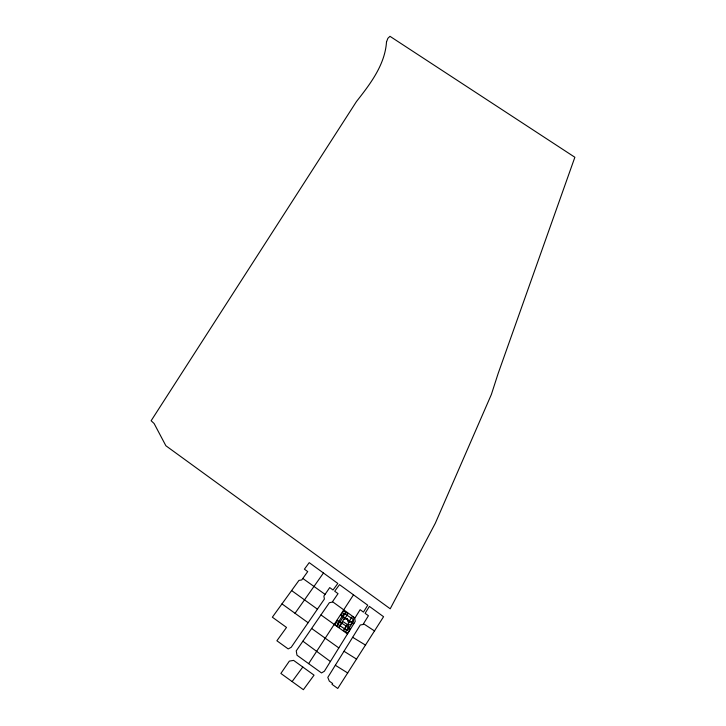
<?xml version="1.0" encoding="UTF-8"?>
<svg xmlns="http://www.w3.org/2000/svg" width="726" height="726" viewBox="0 0 726 726"><rect width="100%" height="100%" fill="white"/><g stroke="black" fill="none" stroke-linecap="round" stroke-linejoin="round"><path stroke-width="1.09" d="M363.499 623.707L363.018 624.496L360.287 624.995L327.807 677.394L329.305 681.106L332.617 683.493L332.009 684.328L337.753 688.475L383.573 616.71L369.389 606.392L365.096 613.325L368.427 615.739L363.499 623.707L374.634 631.039M332.49 601.682L354.96 617.989L360.114 609.695L363.436 612.118L367.728 605.194L339.496 584.657L334.704 591.218L338.035 593.641L332.209 602.108L329.35 602.716L296.235 650.877L296.979 655.224L321.509 672.948L324.386 671.223L355.232 621.447L354.569 617.699M353.498 594.839L308.623 663.646M337.536 620.458L334.759 624.777L339.078 627.563L342.917 621.601L347.237 624.378L343.398 630.35L347.718 633.126L350.504 628.807M340.875 615.276L343.661 610.956L347.981 613.742L345.195 618.062M336.918 626.175L339.695 621.855M343.035 616.664L345.821 612.345M339.986 621.991L343.325 616.81L344.024 617.254L344.369 619.205L347.4 618.661L347.963 621.81L351.094 621.81L351.538 624.351L348.507 624.886L349.024 627.808M339.704 625.64L344.251 618.57M349.515 620.839L352.301 616.519L354.46 617.917L351.683 622.236M349.705 621.501L344.796 628.925M345.558 631.738L348.335 627.418M325.066 594.367L329.722 587.597L333.034 590.011L337.826 583.45L309.212 562.641L304.403 569.184L307.724 571.598L301.735 579.947L298.958 580.401L272.359 617.2L286.516 627.436L276.887 640.768L288.204 648.935L291.208 647.302L324.386 599.041L323.887 596.064L325.066 594.367L302.806 578.45M295.037 613.298L323.46 572.995M292.124 681.569L302.796 667.022L314.04 675.153L303.377 689.7L280.871 673.447L289.356 661.114L293.603 660.388L302.796 667.022M352.664 637.301L365.632 645.178M343.997 651.276L356.675 659.19M335.33 665.261L347.754 673.011M346.465 618.833L347.554 619.532M340.494 615.031L353.871 623.643M337.154 620.213L350.622 628.888M320.946 614.922L347.491 633.943M311.635 628.471L338.824 647.919M317.425 609.168L291.607 590.556M281.978 603.887L308.105 622.717M302.887 641.185L330.403 661.504M386.504 41.972C384.934 64.986 370.169 84.08 356.466 101.54L151.135 420.744L154.103 423.503L165.873 445.755L390.216 608.787L435.301 523.264L491.366 394.481L498.118 373.572L574.865 157.261L389.98 36.318L387.865 38.324L386.504 41.972M344.024 613.343L337.163 624.006L347.482 630.649L353.607 621.138L353.281 619.314L344.024 613.343"/></g></svg>
